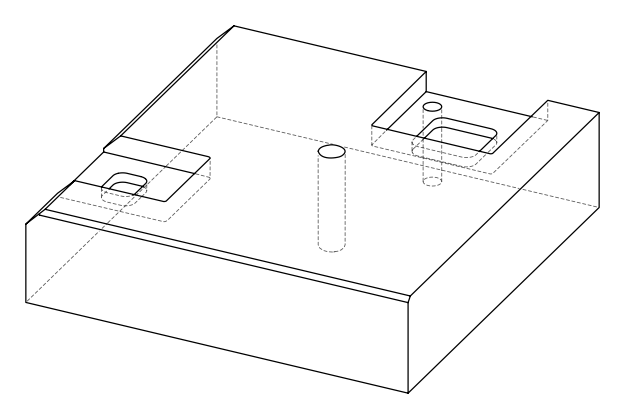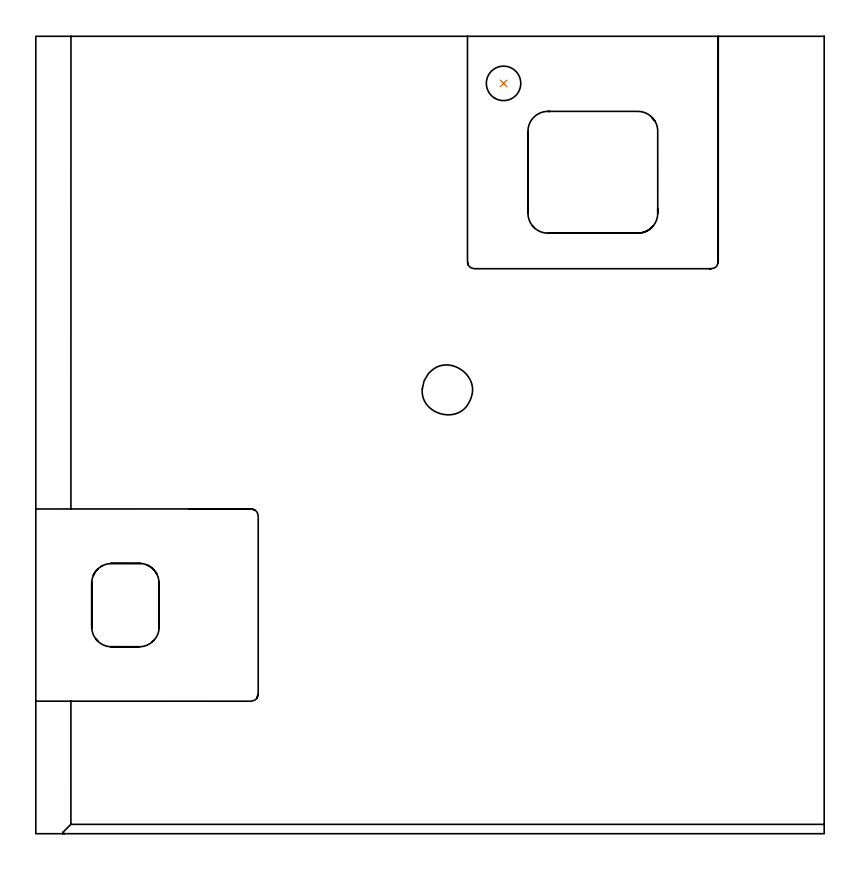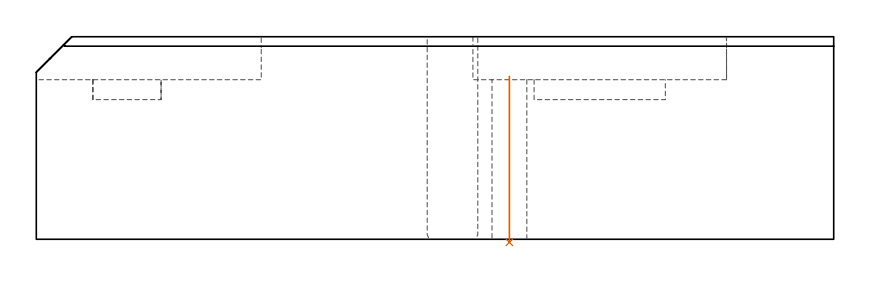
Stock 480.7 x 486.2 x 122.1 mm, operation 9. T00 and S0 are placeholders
(PLAN: 9 operations, 4 tool changes, 285.6 min)
(1 AREA_MILL | FG_CHAMFER_SURFACE | UGT0205_001 | 5.44 min | 20339 mm3)
(2 AREA_MILL_1 | FG_CHAMFER_SURFACE_1 | UGT0205_001 | 18.77 min | 67830 mm3)
(3 AREA_MILL_2 | FG_CHAMFER_SURFACE_2 | UGT0205_001 | 11.23 min | 7517 mm3)
(4 MILL_RECTANGULAR_POCKET | POCKET_RECTANGULAR_STRAIGHT | UGT0201_106 | Follow Part, ap 6, ae 75% | 5.08 min | 217702 mm3)
(5 MILL_RECTANGULAR_POCKET_1 | POCKET_RECTANGULAR_STRAIGHT_1 | UGT0201_106 | Follow Part, ap 6, ae 75% | 2.17 min | 74399 mm3)
(6 MILL_SLOT | SLOT_PARTIAL_RECTANGULAR | NXT0201_009 | Follow Part, ap 2, ae 75% | 139.16 min | 412186 mm3)
(7 MILL_SLOT_1 | SLOT_PARTIAL_RECTANGULAR_1 | NXT0201_009 | Follow Part, ap 2, ae 75% | 97.89 min | 356834 mm3)
(8 MILL_THROUGH_HOLE_FROM_SOLID_MATERIAL | STEP1HOLE_1 | NXT0201_007 | Circular | 5.47 min | 88832 mm3)
(9 INDEXABLE_INSERT_DRILL_THROUGH_HOLE_FROM_SOLID | STEP1HOLE | NXT0302_013 | 0.41 min | 33319 mm3)
(TOOL UGT0205_001 | Chamfer Mill 20 x 3 x 45 deg. | D20 FL50 Z2)
(TOOL UGT0201_106 | End Mill 24 mm | D24 FL25 Z2)
(TOOL NXT0201_009 | ENDMILL 8mm [2P460-0800-NA 1630] | D8 FL26 Z6)
(TOOL NXT0201_007 | ENDMILL 25mm [R216.25-25050GCK54P 1620] | D25 R3 FL54 Z5)
(TOOL NXT0302_013 | Index. Insert Drill 21mm [880-D2100L25-05] | D21 PA176 FL105 Z2)
(OP 9 INDEXABLE_INSERT_DRILL_THROUGH_HOLE_FROM_SOLID)
G17 G21 G94 G90
T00 M6
G54
G17 G0 G90 X285.2 Y457.5 S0 M3
G43 Z132.1 H1
G94 G81 G98 Z-1.867 F250. R98.2
G80
M5
M2
